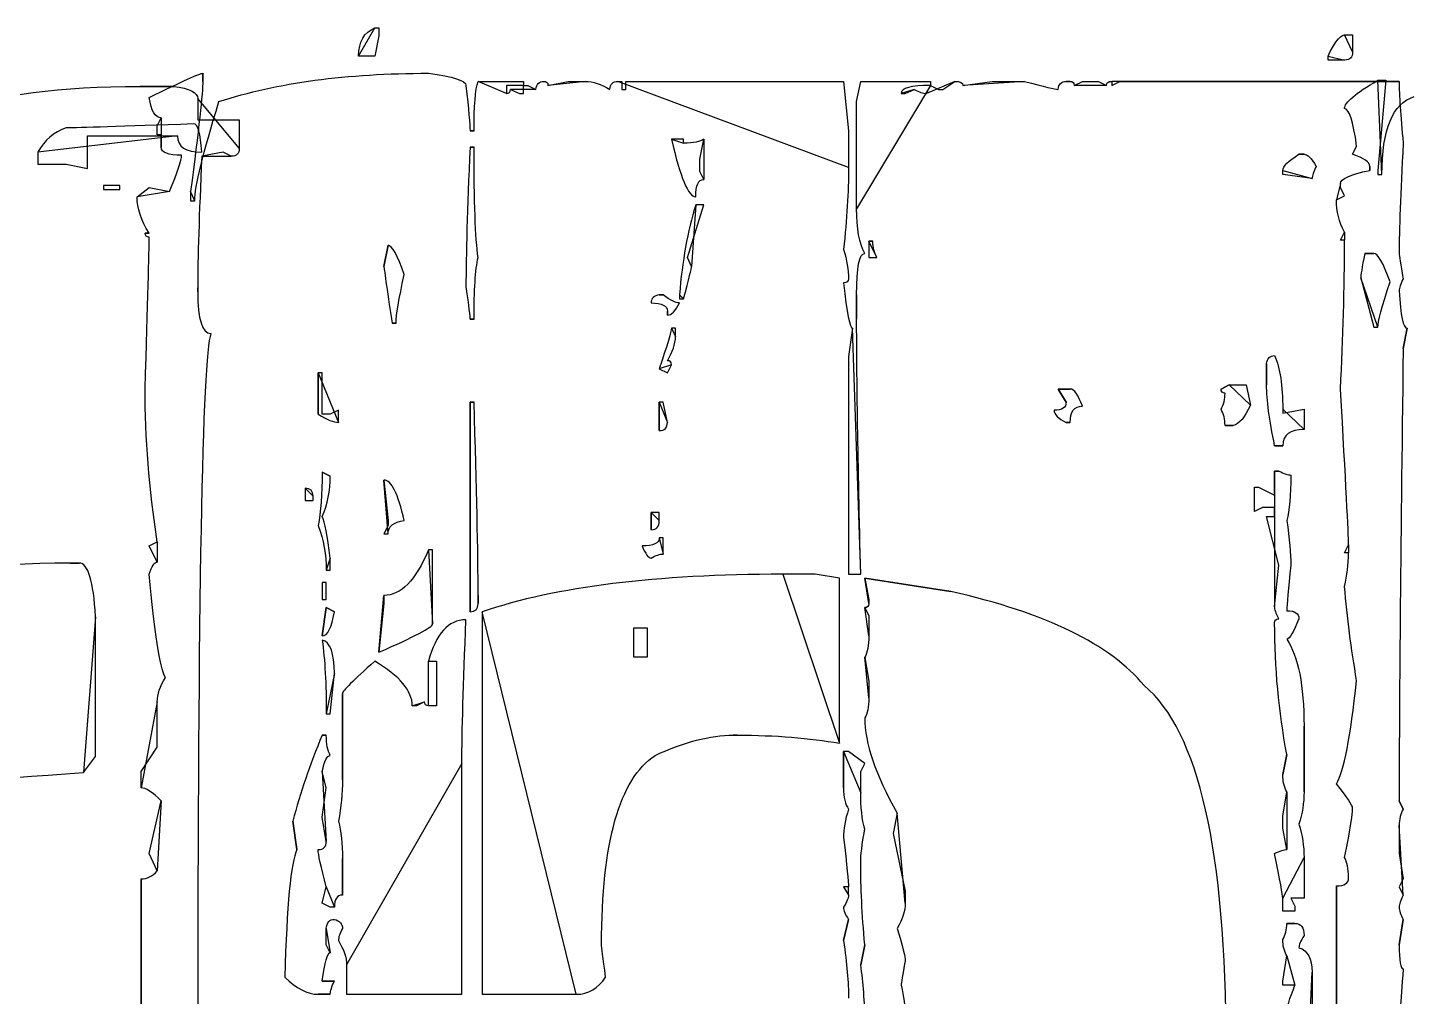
# Model space of a CAD drawing. Extents: x 22 to 258, y 18 to 262.
# Drawn here: x 55.17 to 66.27, y 103.74 to 111.51 of the extents above; entities that cross this region are included whole.
import ezdxf

# ---------------------------------------------------------------- set-up
doc = ezdxf.new("R2010")
doc.units = 0
doc.layers.add('engrave', color=7, linetype='CONTINUOUS')

msp = doc.modelspace()

# ---------------------------------------------------------------- linework, layer by layer
at = {"layer": 'engrave', "color": 7}
for points in [[(57.955402, 111.509699), (57.987865, 111.509699), (57.987865, 111.444775), (57.955402, 111.282463), (57.825553, 111.282463)], [(57.955402, 111.509699), (57.955402, 111.509699)], [(65.730107, 111.452893), (65.795032, 111.452893), (65.795032, 111.314926)], [(65.730107, 111.452893), (65.730107, 111.452893)], [(65.730107, 111.250001), (65.600258, 111.250001), (65.600258, 111.282463)], [(56.575757, 111.144501), (56.575757, 111.079577)], [(56.575757, 111.144481), (56.575757, 111.144501)], [(56.072593, 111.038997), (56.340409, 111.038997)], [(58.783189, 111.079577), (59.148392, 111.079577), (59.148392, 111.047115), (59.010425, 111.047115), (59.010425, 110.98219)], [(59.042887, 111.014653), (59.11593, 110.98219), (59.148392, 110.98219), (59.148392, 111.047115), (59.180854, 111.047115), (59.245779, 111.014653)], [(59.343165, 111.047115), (59.505477, 111.079577), (59.643439, 111.079577)], [(59.903136, 111.079577), (59.935599, 111.079577), (59.935599, 111.014653), (59.968061, 111.014653), (59.968061, 111.079577), (61.712909, 111.079577), (61.753473, 110.681912), (61.753473, 110.389752)], [(61.818408, 110.057017), (61.818408, 110.917266), (61.85087, 111.079577), (62.410847, 111.079577), (62.410847, 111.047115)], [(62.378384, 110.98219), (62.410847, 111.047115), (62.475771, 111.014653), (62.508233, 111.014653), (62.60562, 111.079577)], [(62.670544, 111.047115), (62.905893, 111.079577), (63.165591, 111.079577)], [(63.498331, 111.079577), (63.530794, 111.079577)], [(63.563256, 111.047115), (63.62818, 111.079577), (63.758029, 111.079577), (63.822954, 111.047115)], [(63.863519, 111.079577), (63.863519, 111.047115), (63.928443, 111.079577), (66.168337, 111.079577)], [(65.997903, 111.087706), (66.062827, 111.087706), (65.997903, 110.365423), (65.997903, 110.332961), (66.030365, 110.332961)], [(56.535182, 110.94161), (56.535182, 110.771186), (56.867918, 110.771186), (56.867918, 110.54395)], [(62.175493, 110.98219), (62.207955, 110.98219), (62.280998, 111.014653)], [(55.48016, 110.706261), (55.48016, 110.706261)], [(56.243022, 110.552042), (56.243022, 110.649429), (56.21056, 110.649429), (56.21056, 110.722472), (56.243022, 110.787396)], [(55.252924, 110.511488), (55.252924, 110.414101), (55.48016, 110.414101), (55.650584, 110.381639), (55.650584, 110.641337), (56.372871, 110.641337)], [(58.718265, 110.681912), (58.750727, 110.681912)], [(60.43065, 110.584525), (60.43065, 110.616988), (60.333264, 110.616988), (60.333264, 110.616988)], [(60.592961, 110.292365), (60.560499, 110.35729), (60.560499, 110.454676), (60.592961, 110.616988)], [(56.802993, 110.479026), (56.738069, 110.511488), (56.567644, 110.479026)], [(58.750727, 110.552063), (58.718265, 110.552063), (58.718265, 110.552063)], [(65.364899, 110.495257), (65.36491, 110.495257)], [(65.36491, 110.495257), (65.405475, 110.495257)], [(65.795011, 110.495272), (65.827473, 110.560197)], [(65.470399, 110.300483), (65.235051, 110.332946), (65.235051, 110.365408)], [(65.932978, 110.365423), (65.932978, 110.397886)], [(55.780433, 110.243672), (55.780433, 110.21121), (55.910282, 110.21121), (55.910282, 110.243672), (55.780433, 110.243672), (55.780433, 110.243672)], [(65.665162, 110.13007), (65.730087, 110.162532), (65.697624, 110.227456), (65.697624, 110.259919)], [(56.048249, 110.154383), (56.145635, 110.22742), (56.307947, 110.194958)], [(56.478371, 110.194979), (56.478371, 110.121941), (56.510833, 110.121941)], [(60.495575, 109.594427), (60.463113, 109.66747), (60.592961, 110.089479), (60.528037, 110.089479), (60.528037, 110.089479)], [(56.113173, 109.862222), (56.145635, 109.862222)], [(65.730087, 109.805447), (65.697624, 109.805447), (65.730087, 109.870372)], [(58.060907, 109.764857), (58.028445, 109.594427)], [(58.060907, 109.764857), (58.060907, 109.764857)], [(61.915795, 109.797319), (61.915795, 109.66747), (61.980719, 109.66747)], [(61.948257, 109.797319), (61.915795, 109.797319), (61.915795, 109.797319)], [(65.965461, 109.699932), (65.892419, 109.699932), (65.892419, 109.699932)], [(65.859956, 109.505159), (65.965461, 109.107494), (65.997923, 109.107494)], [(56.535182, 109.424003), (56.535182, 109.391541)], [(60.268339, 109.367192), (60.235877, 109.367192)], [(60.398188, 109.367192), (60.398188, 109.334729), (60.43065, 109.334729)], [(61.818408, 109.172418), (61.818408, 109.367192)], [(60.170952, 109.302267), (60.170952, 109.302267)], [(58.093369, 109.139956), (58.125832, 109.139956)], [(58.718265, 109.172418), (58.750727, 109.172418)], [(60.300801, 109.237343), (60.300801, 109.20488)], [(60.365726, 109.034456), (60.365726, 109.099381), (60.333264, 109.099381), (60.333264, 109.099381)], [(61.785946, 109.099381), (61.753484, 108.872145), (61.753484, 107.127297), (61.85087, 107.127297)], [(66.233262, 109.099381), (66.200799, 108.93707)], [(60.235877, 108.774758), (60.300801, 108.742296), (60.333264, 108.807221)], [(65.105212, 108.644909), (65.105212, 108.815334)], [(65.170136, 108.880258), (65.170136, 108.880258)], [(57.500931, 108.742296), (57.500931, 108.409556)], [(57.663242, 108.344631), (57.663242, 108.442018), (57.598318, 108.409556), (57.533393, 108.409556), (57.533393, 108.742296), (57.500931, 108.742296), (57.500931, 108.742296)], [(63.433407, 108.612447), (63.498331, 108.506942)], [(63.530794, 108.612447), (63.433407, 108.612447), (63.433407, 108.612447)], [(64.740009, 108.612447), (64.804934, 108.644909), (64.804934, 108.644909)], [(64.804934, 108.644909), (64.942901, 108.644909), (64.975363, 108.482598)], [(58.718265, 108.506942), (58.718265, 106.827024)], [(58.750727, 108.506942), (58.718265, 108.506942), (58.718265, 108.506942)], [(60.235877, 108.506942), (60.235877, 108.279707)], [(60.300801, 108.344631), (60.268339, 108.506942), (60.235877, 108.506942), (60.235877, 108.506942)], [(65.235061, 108.450136), (65.235061, 108.417674), (65.405485, 108.450136), (65.405485, 108.287825)], [(63.498331, 108.344631), (63.530794, 108.344631)], [(64.837396, 108.320287), (64.772472, 108.320287)], [(65.235061, 108.157976), (65.170136, 108.157976)], [(57.598318, 107.914509), (57.533393, 107.946971), (57.533393, 107.946971)], [(65.170136, 106.86761), (65.202599, 107.20035), (65.105212, 107.589897), (65.170136, 107.589897), (65.170136, 107.662935), (65.07275, 107.662935), (65.007825, 107.630472), (65.007825, 107.825246), (65.040288, 107.825246), (65.170136, 107.760321), (65.170136, 107.955095), (65.170136, 107.955084)], [(65.170136, 107.955084), (65.202599, 107.955084)], [(57.395431, 107.817122), (57.395431, 107.719736), (57.460356, 107.719736), (57.460356, 107.752198)], [(57.395431, 107.817122), (57.395431, 107.817122)], [(58.028445, 107.882063), (58.028445, 107.882047)], [(58.028445, 107.882047), (58.060907, 107.557425), (58.060907, 107.51686), (58.028445, 107.451935), (58.060907, 107.451935)], [(60.170952, 107.622349), (60.170952, 107.484382)], [(60.235877, 107.557425), (60.235877, 107.622349), (60.170952, 107.622349), (60.170952, 107.622349)], [(56.21056, 107.224663), (56.145635, 107.354512), (56.21056, 107.386975)], [(60.268339, 107.289609), (60.268339, 107.419458), (60.235877, 107.419458), (60.235877, 107.419458)], [(65.762549, 107.297742), (65.730087, 107.297742), (65.762549, 107.362667)], [(57.565856, 107.15976), (57.598318, 107.15976), (57.598318, 107.257146)], [(58.418007, 106.729638), (58.418007, 107.322071), (58.385545, 107.322071), (58.38553, 107.322071)], [(55.585659, 107.216571), (55.512622, 107.216571)], [(57.533393, 107.062373), (57.533393, 106.924411), (57.565856, 106.924411), (57.565856, 107.062373), (57.533393, 107.062373), (57.533393, 107.062373)], [(61.680446, 105.772002), (61.680446, 107.094835), (61.485673, 107.127297), (61.225975, 107.127297)], [(61.883333, 107.094835), (61.915795, 106.924411), (61.915795, 106.891949)], [(62.573158, 106.989325), (61.883333, 107.094825), (61.883333, 107.094835)], [(58.028445, 106.956873), (58.028445, 106.891949), (57.98788, 106.502402)], [(58.783189, 106.891949), (58.783189, 106.956873)], [(57.565856, 106.859487), (57.533393, 106.632251)], [(57.63078, 106.827024), (57.565856, 106.859487), (57.565856, 106.859487)], [(58.815652, 106.827024), (58.815652, 103.759343), (59.570401, 103.759343)], [(58.815652, 106.827024), (58.815652, 106.827024)], [(61.883333, 106.859487), (61.915795, 106.794562), (61.915795, 106.632251)], [(55.618122, 105.536648), (55.715508, 105.666497), (55.715508, 106.786444)], [(60.032985, 106.697175), (60.13849, 106.697175), (60.13849, 106.461822), (60.032985, 106.461822), (60.032985, 106.697175), (60.032985, 106.697175)], [(57.533393, 106.599789), (57.533393, 106.599789)], [(58.38553, 106.429359), (58.450454, 106.429359), (58.450454, 106.072275), (58.38553, 106.072275)], [(58.38553, 106.429359), (58.38553, 106.429359)], [(61.883333, 106.461822), (61.915795, 106.267048), (61.915795, 106.137199)], [(57.565856, 106.00735), (57.598318, 106.00735), (57.63078, 106.331973)], [(57.695704, 106.169661), (57.695704, 105.479842)], [(56.080711, 105.414896), (56.080711, 105.544745), (56.21056, 105.739519), (56.21056, 106.104716)], [(58.353067, 106.104737), (58.288143, 106.072275), (58.255681, 106.072275)], [(57.565856, 105.836926), (57.533393, 105.836926)], [(60.82831, 105.836926), (60.860772, 105.836926)], [(65.405485, 105.909964), (65.405485, 105.382455)], [(61.712909, 105.707077), (61.712909, 105.414917)], [(61.85087, 105.374337), (61.85087, 105.544766), (61.883333, 105.609691), (61.753484, 105.707077), (61.712919, 105.707077), (61.712909, 105.707077)], [(57.728167, 103.994692), (57.728167, 103.759343), (58.65334, 103.759343), (58.65334, 105.609691)], [(65.235061, 105.520427), (65.267523, 105.682738)], [(57.565856, 104.98479), (57.533393, 105.179563), (57.565856, 105.414917), (57.533393, 105.544766)], [(65.267523, 104.919876), (65.235061, 105.090305), (65.235061, 105.187692), (65.267523, 105.382465)], [(56.21056, 104.749421), (56.145635, 104.887382), (56.243022, 105.309392)], [(66.168337, 105.309412), (66.200799, 105.244488)], [(57.298045, 105.147101), (57.330507, 104.919865)], [(62.143031, 105.212026), (62.110568, 105.049714), (62.207955, 104.58713), (62.207955, 104.489743)], [(66.168337, 105.114639), (66.168337, 104.887403), (66.200799, 104.684517), (66.168337, 104.619592), (66.200799, 104.554668)], [(57.695704, 104.846828), (57.695704, 104.554668)], [(65.405485, 104.854941), (65.405485, 104.530319), (65.299985, 104.530319), (65.332448, 104.465394), (65.332448, 104.424829), (65.235061, 104.424829), (65.235061, 104.530329)], [(56.080711, 103.037035), (56.080711, 104.684496)], [(57.63078, 104.457281), (57.598318, 104.457281), (57.533393, 104.489743), (57.565856, 104.619592)], [(61.753473, 104.619592), (61.712909, 104.619592), (61.753473, 104.554668)], [(65.665162, 103.077652), (65.665162, 104.627721)], [(61.753473, 104.359895), (61.712909, 104.189465)], [(66.200799, 104.359895), (66.168337, 104.157003)], [(57.598318, 104.092079), (57.565856, 104.157003), (57.565856, 104.286852)], [(65.267523, 104.327432), (65.332448, 104.327432)], [(65.267534, 104.327432), (65.267523, 104.327432)], [(61.85087, 103.994692), (61.883333, 104.157003)], [(65.332458, 103.832381), (65.235071, 103.832381), (65.235071, 103.864843), (65.267534, 104.067734)], [(65.47042, 103.937886), (65.47042, 103.572683), (65.437958, 103.239947)], [(57.63078, 103.864843), (57.533393, 103.864843)], [(57.500931, 103.759343), (57.598318, 103.759343)]]:
    msp.add_lwpolyline(points, close=True, dxfattribs=at)
for points in [[(57.825553, 111.282463), (57.825553, 111.396083), (57.868836, 111.471828), (57.955402, 111.509699)], [(65.600258, 111.282463), (65.643541, 111.385262), (65.686824, 111.442072), (65.730107, 111.452893)], [(65.795032, 111.314926), (65.795032, 111.271643), (65.77339, 111.250001), (65.730107, 111.250001)], [(56.145635, 110.949707), (56.410742, 111.079556), (56.554116, 111.144481), (56.575757, 111.144481)], [(56.705606, 110.917266), (57.170898, 111.068756), (57.730873, 111.144501), (58.38553, 111.144501)], [(58.38553, 111.144501), (58.585712, 111.117458), (58.685803, 111.084996), (58.685803, 111.047115)], [(54.563099, 110.844223), (54.931004, 110.974072), (55.434169, 111.038997), (56.072593, 111.038997)], [(56.340409, 111.038997), (56.470258, 111.022757), (56.535182, 110.990295), (56.535182, 110.94161)], [(56.575757, 111.079577), (56.575757, 110.993011), (56.543295, 110.698145), (56.478371, 110.194979)], [(58.685803, 111.047115), (58.707444, 110.852341), (58.718265, 110.730607), (58.718265, 110.681912)], [(58.750727, 110.681912), (58.750727, 110.882098), (58.761548, 111.014653), (58.783189, 111.079577)], [(59.245779, 111.014653), (59.25118, 111.057936), (59.272822, 111.079577), (59.310703, 111.079577)], [(59.310703, 111.079577), (59.332345, 111.079577), (59.343165, 111.068756), (59.343165, 111.047115)], [(59.643439, 111.079577), (59.702954, 111.079577), (59.767879, 111.057936), (59.838212, 111.014653)], [(59.838212, 111.014653), (59.843614, 111.057936), (59.865255, 111.079577), (59.903136, 111.079577)], [(62.410847, 111.047115), (62.253944, 111.047115), (62.175493, 111.025473), (62.175493, 110.98219)], [(62.60562, 111.079577), (62.648903, 111.079577), (62.670544, 111.068756), (62.670544, 111.047115)], [(63.165591, 111.079577), (63.322493, 111.036294), (63.411765, 111.014653), (63.433407, 111.014653)], [(63.433407, 111.014653), (63.438809, 111.057936), (63.46045, 111.079577), (63.498331, 111.079577)], [(63.530794, 111.079577), (63.552435, 111.079577), (63.563256, 111.068756), (63.563256, 111.047115)], [(63.822954, 111.047115), (63.822954, 111.068756), (63.836475, 111.079577), (63.863519, 111.079577)], [(65.730087, 110.86047), (65.730087, 110.909165), (65.819359, 110.98491), (65.997903, 111.087706)], [(66.168337, 111.079577), (66.168337, 110.97137), (66.179158, 110.806352), (66.200799, 110.584525)], [(56.243022, 110.787396), (56.194327, 110.787396), (56.161865, 110.8415), (56.145635, 110.949707)], [(56.510833, 110.121941), (56.510833, 110.235557), (56.575757, 110.500665), (56.705606, 110.917266)], [(59.010425, 110.98219), (59.032066, 110.98219), (59.042887, 110.993011), (59.042887, 111.014653)], [(62.280998, 111.014653), (62.318869, 110.993011), (62.351331, 110.98219), (62.378384, 110.98219)], [(66.030365, 110.332961), (66.030365, 110.695454), (66.116931, 110.903753), (66.290063, 110.957857)], [(65.827473, 110.560197), (65.80043, 110.760379), (65.767968, 110.86047), (65.730087, 110.86047)], [(55.48016, 110.706261), (55.382773, 110.673816), (55.307028, 110.608892), (55.252924, 110.511488)], [(56.50272, 110.738724), (55.923808, 110.717082), (55.582955, 110.706261), (55.48016, 110.706261)], [(56.567644, 110.511488), (56.556841, 110.662978), (56.5352, 110.738724), (56.50272, 110.738724)], [(56.372871, 110.641337), (56.372871, 110.554771), (56.437796, 110.511488), (56.567644, 110.511488)], [(60.333264, 110.616988), (60.403597, 110.308598), (60.468521, 110.154403), (60.528037, 110.154403)], [(60.592961, 110.616988), (60.565918, 110.595346), (60.511815, 110.584525), (60.43065, 110.584525)], [(66.200799, 110.584525), (66.179158, 110.178749), (66.168337, 109.883885), (66.168337, 109.699932)], [(56.405333, 110.487118), (56.297126, 110.487118), (56.243022, 110.508759), (56.243022, 110.552042)], [(56.307947, 110.194958), (56.372871, 110.35186), (56.405333, 110.449247), (56.405333, 110.487118)], [(56.567644, 110.479026), (56.546003, 110.008322), (56.535182, 109.656647), (56.535182, 109.424003)], [(56.867918, 110.54395), (56.867918, 110.500667), (56.846276, 110.479026), (56.802993, 110.479026)], [(58.718265, 110.552063), (58.696623, 110.054309), (58.685803, 109.680993), (58.685803, 109.432116)], [(58.783189, 109.66747), (58.761548, 109.81896), (58.750727, 110.113825), (58.750727, 110.552063)], [(65.235051, 110.365408), (65.235051, 110.397853), (65.278334, 110.441136), (65.364899, 110.495257)], [(65.405475, 110.495257), (65.432518, 110.495257), (65.46498, 110.462795), (65.502861, 110.39787)], [(65.932978, 110.397886), (65.932978, 110.430331), (65.886989, 110.462793), (65.795011, 110.495272)], [(61.753473, 110.389752), (61.753473, 110.194979), (61.739952, 109.975859), (61.712909, 109.732394)], [(65.502861, 110.39787), (65.48122, 110.354587), (65.470399, 110.322125), (65.470399, 110.300483)], [(65.697624, 110.259919), (65.697624, 110.297793), (65.776076, 110.332961), (65.932978, 110.365423)], [(60.528037, 110.154403), (60.528037, 110.246378), (60.549678, 110.292365), (60.592961, 110.292365)], [(56.145635, 109.862222), (56.080711, 109.965018), (56.048249, 110.062404), (56.048249, 110.154383)], [(60.528037, 110.089479), (60.463113, 109.878473), (60.41983, 109.63771), (60.398188, 109.367192)], [(61.883333, 109.699932), (61.84005, 109.781086), (61.818408, 109.900114), (61.818408, 110.057017)], [(65.730087, 109.870372), (65.686804, 109.951529), (65.665162, 110.038095), (65.665162, 110.13007)], [(56.145635, 109.82976), (56.123994, 109.82976), (56.113173, 109.840581), (56.113173, 109.862222)], [(56.113173, 108.612426), (56.134815, 109.315775), (56.145635, 109.721553), (56.145635, 109.82976)], [(65.697624, 108.612463), (65.719266, 109.023651), (65.730087, 109.421313), (65.730087, 109.805447)], [(58.190756, 109.529503), (58.136652, 109.686405), (58.093369, 109.764857), (58.060907, 109.764857)], [(61.712909, 109.732394), (61.739952, 109.645828), (61.753473, 109.567377), (61.753473, 109.49704)], [(61.818408, 109.367192), (61.818408, 109.589019), (61.84005, 109.699932), (61.883333, 109.699932)], [(61.980719, 109.66747), (61.959078, 109.705341), (61.948257, 109.748624), (61.948257, 109.797319)], [(65.892419, 109.699932), (65.870777, 109.586313), (65.859956, 109.521388), (65.859956, 109.505159)], [(66.09531, 109.472696), (66.041206, 109.624187), (65.997923, 109.699932), (65.965461, 109.699932)], [(66.168337, 109.699932), (66.168337, 109.683692), (66.179158, 109.616062), (66.200799, 109.49704)], [(58.028445, 109.594427), (58.028445, 109.583624), (58.050086, 109.432133), (58.093369, 109.139956)], [(58.750727, 109.172418), (58.750727, 109.405066), (58.761548, 109.570083), (58.783189, 109.66747)], [(60.43065, 109.334729), (60.473933, 109.49704), (60.495575, 109.583606), (60.495575, 109.594427)], [(58.125832, 109.139956), (58.125832, 109.20488), (58.147473, 109.334729), (58.190756, 109.529503)], [(61.753473, 109.49704), (61.753473, 109.475399), (61.739952, 109.464578), (61.712909, 109.464578)], [(65.997923, 109.107494), (65.997923, 109.150777), (66.030386, 109.272511), (66.09531, 109.472696)], [(66.200799, 109.49704), (66.179158, 109.453758), (66.168337, 109.421295), (66.168337, 109.399654)], [(56.535182, 109.391541), (56.535182, 109.169714), (56.570349, 109.0588), (56.640682, 109.0588)], [(58.685803, 109.432116), (58.707444, 109.275217), (58.718265, 109.188651), (58.718265, 109.172418)], [(60.235877, 109.367192), (60.192594, 109.36179), (60.170952, 109.340148), (60.170952, 109.302267)], [(60.398188, 109.302267), (60.365743, 109.302267), (60.32246, 109.323909), (60.268339, 109.367192)], [(61.712909, 109.464578), (61.739952, 109.221113), (61.764298, 109.099381), (61.785946, 109.099381)], [(66.168337, 109.399654), (66.179141, 109.199472), (66.200782, 109.099381), (66.233262, 109.099381)], [(60.170952, 109.302267), (60.257518, 109.302267), (60.300801, 109.280626), (60.300801, 109.237343)], [(60.300801, 109.20488), (60.333246, 109.20488), (60.365709, 109.237343), (60.398188, 109.302267)], [(61.85087, 107.127297), (61.829229, 108.03624), (61.818408, 108.717947), (61.818408, 109.172418)], [(56.640682, 109.0588), (56.570349, 108.853206), (56.535182, 106.962282), (56.535182, 103.386028)], [(60.333264, 109.099381), (60.333264, 109.077739), (60.300801, 108.969532), (60.235877, 108.774758)], [(60.300801, 108.839683), (60.344084, 108.910016), (60.365726, 108.97494), (60.365726, 109.034456)], [(66.200799, 108.93707), (66.179158, 107.254442), (66.168337, 106.045223), (66.168337, 105.309412)], [(60.333264, 108.807221), (60.333264, 108.828862), (60.322443, 108.839683), (60.300801, 108.839683)], [(65.105212, 108.815334), (65.110614, 108.858617), (65.132255, 108.880258), (65.170136, 108.880258)], [(65.170136, 108.880258), (65.213419, 108.782871), (65.235061, 108.639497), (65.235061, 108.450136)], [(56.21056, 107.386975), (56.145635, 107.814396), (56.113173, 108.22288), (56.113173, 108.612426)], [(63.62818, 108.47448), (63.595735, 108.566458), (63.563273, 108.612447), (63.530794, 108.612447)], [(64.772472, 108.579985), (64.75083, 108.579985), (64.740009, 108.590806), (64.740009, 108.612447)], [(64.740009, 108.450136), (64.761651, 108.488007), (64.772472, 108.53129), (64.772472, 108.579985)], [(65.170136, 108.157976), (65.126853, 108.36357), (65.105212, 108.525881), (65.105212, 108.644909)], [(65.762549, 107.362667), (65.762549, 107.449233), (65.740907, 107.865831), (65.697624, 108.612463)], [(58.783189, 106.956873), (58.783189, 107.297725), (58.772369, 107.814415), (58.750727, 108.506942)], [(63.498331, 108.506942), (63.498331, 108.463659), (63.465869, 108.442018), (63.400945, 108.442018)], [(63.530794, 108.344631), (63.530794, 108.431197), (63.563256, 108.47448), (63.62818, 108.47448)], [(64.975363, 108.482598), (64.93208, 108.385212), (64.886091, 108.331108), (64.837396, 108.320287)], [(57.500931, 108.409556), (57.571268, 108.366273), (57.625371, 108.344631), (57.663242, 108.344631)], [(63.400945, 108.442018), (63.400945, 108.409573), (63.433407, 108.377111), (63.498331, 108.344631)], [(64.772472, 108.320287), (64.772472, 108.368979), (64.761651, 108.412262), (64.740009, 108.450136)], [(60.235877, 108.279707), (60.27916, 108.279707), (60.300801, 108.301348), (60.300801, 108.344631)], [(65.405485, 108.287825), (65.291869, 108.287825), (65.235061, 108.244542), (65.235061, 108.157976)], [(57.533393, 107.946971), (57.533393, 107.768427), (57.522573, 107.625052), (57.500931, 107.516844)], [(57.533393, 107.589887), (57.576676, 107.687274), (57.598318, 107.795481), (57.598318, 107.914509)], [(65.202599, 107.955084), (65.245882, 107.933443), (65.278344, 107.922622), (65.299985, 107.922622)], [(65.299985, 107.922622), (65.299985, 107.760311), (65.289165, 107.638578), (65.267523, 107.557425)], [(57.460356, 107.752198), (57.460356, 107.795481), (57.438714, 107.817122), (57.395431, 107.817122)], [(58.190756, 107.55744), (58.142061, 107.773855), (58.087957, 107.882063), (58.028445, 107.882063)], [(57.598318, 107.257146), (57.576676, 107.43569), (57.555035, 107.546604), (57.533393, 107.589887)], [(57.500931, 107.516844), (57.544214, 107.403228), (57.565856, 107.2842), (57.565856, 107.15976)], [(58.060907, 107.451935), (58.060907, 107.511451), (58.10419, 107.546619), (58.190756, 107.55744)], [(60.170952, 107.484382), (60.214235, 107.484382), (60.235877, 107.50873), (60.235877, 107.557425)], [(65.267523, 107.557425), (65.289165, 107.411343), (65.299985, 107.292315), (65.299985, 107.20034)], [(60.235877, 107.419458), (60.235877, 107.376175), (60.189888, 107.354533), (60.09791, 107.354533)], [(58.38553, 107.322071), (58.282731, 107.078606), (58.163703, 106.956873), (58.028445, 106.956873)], [(60.09791, 107.354533), (60.124953, 107.289609), (60.149301, 107.257146), (60.170952, 107.257146)], [(60.170952, 107.257146), (60.208823, 107.278788), (60.241286, 107.289609), (60.268339, 107.289609)], [(65.730087, 107.029926), (65.751728, 107.116492), (65.762549, 107.205764), (65.762549, 107.297742)], [(55.512622, 107.216571), (54.841736, 107.216571), (54.325044, 107.148941), (53.962548, 107.01368)], [(55.715508, 106.786444), (55.699268, 107.073195), (55.655985, 107.216571), (55.585659, 107.216571)], [(56.145635, 107.127277), (56.167277, 107.192201), (56.188918, 107.224663), (56.21056, 107.224663)], [(65.299985, 107.20034), (65.278344, 107.005567), (65.267523, 106.883832), (65.267523, 106.835137)], [(56.275484, 106.29949), (56.232201, 106.386056), (56.188918, 106.661985), (56.145635, 107.127277)], [(61.225975, 107.127297), (60.214234, 107.127297), (59.410793, 107.027206), (58.815652, 106.827024)], [(65.827473, 106.275182), (65.78419, 106.529468), (65.751728, 106.781049), (65.730087, 107.029926)], [(64.123227, 106.234576), (63.852708, 106.56461), (63.336019, 106.816193), (62.573158, 106.989325)], [(57.533393, 106.632251), (57.576676, 106.632251), (57.609139, 106.697175), (57.63078, 106.827024)], [(58.718265, 106.827024), (58.761548, 106.827024), (58.783189, 106.848666), (58.783189, 106.891949)], [(61.915795, 106.891949), (61.915795, 106.870307), (61.904974, 106.859487), (61.883333, 106.859487)], [(65.202599, 106.770223), (65.180957, 106.813506), (65.170136, 106.845968), (65.170136, 106.86761)], [(65.267523, 106.835137), (65.332448, 106.835137), (65.36491, 106.813496), (65.36491, 106.770213)], [(57.98788, 106.502402), (58.274632, 106.626839), (58.418007, 106.702584), (58.418007, 106.729638)], [(58.685803, 106.7621), (58.545133, 106.7621), (58.445042, 106.651186), (58.38553, 106.429359)], [(58.65334, 105.609691), (58.65334, 105.858568), (58.664161, 106.242704), (58.685803, 106.7621)], [(65.170136, 106.737761), (65.170136, 106.759402), (65.180957, 106.770223), (65.202599, 106.770223)], [(65.267523, 105.682738), (65.202599, 106.029002), (65.170136, 106.380676), (65.170136, 106.737761)], [(65.36491, 106.770213), (65.321627, 106.662005), (65.289165, 106.607902), (65.267523, 106.607902)], [(57.533393, 106.599789), (57.555035, 106.442886), (57.565856, 106.245407), (57.565856, 106.00735)], [(57.63078, 106.331973), (57.63078, 106.494284), (57.598318, 106.583556), (57.533393, 106.599789)], [(61.915795, 106.632251), (61.915795, 106.556506), (61.904974, 106.499696), (61.883333, 106.461822)], [(65.267523, 106.607902), (65.359498, 106.467232), (65.405485, 106.234586), (65.405485, 105.909964)], [(57.955402, 106.429359), (57.78227, 106.277869), (57.695704, 106.191303), (57.695704, 106.169661)], [(58.255681, 106.072275), (58.255681, 106.191303), (58.155588, 106.310331), (57.955402, 106.429359)], [(56.21056, 106.104716), (56.21056, 106.164232), (56.232201, 106.229157), (56.275484, 106.29949)], [(65.665162, 105.447395), (65.724678, 105.544782), (65.778782, 105.820711), (65.827473, 106.275182)], [(61.915795, 106.137199), (61.915795, 106.061454), (61.904974, 106.00735), (61.883333, 105.974888)], [(64.78059, 103.337324), (64.78059, 104.906332), (64.561469, 105.872082), (64.123227, 106.234576)], [(58.38553, 106.072275), (58.363888, 106.072275), (58.353067, 106.083096), (58.353067, 106.104737)], [(61.883333, 105.974888), (61.883333, 105.774706), (61.969899, 105.520419), (62.143031, 105.212026)], [(57.533393, 105.836926), (57.436007, 105.604278), (57.357557, 105.374337), (57.298045, 105.147101)], [(57.598318, 105.674615), (57.576676, 105.712486), (57.565856, 105.76659), (57.565856, 105.836926)], [(60.203415, 105.674615), (60.436059, 105.782822), (60.644357, 105.836926), (60.82831, 105.836926)], [(60.860772, 105.836926), (61.169165, 105.836926), (61.44239, 105.815285), (61.680446, 105.772002)], [(57.533393, 105.544766), (57.549633, 105.631332), (57.571275, 105.674615), (57.598318, 105.674615)], [(59.773287, 104.157003), (59.773287, 104.97938), (59.916663, 105.48525), (60.203415, 105.674615)], [(53.962548, 105.333762), (54.281761, 105.420328), (54.833619, 105.487956), (55.618122, 105.536648)], [(57.695704, 105.479842), (57.695704, 105.371634), (57.684884, 105.260721), (57.663242, 105.147101)], [(65.267523, 105.382465), (65.245882, 105.420336), (65.235061, 105.466323), (65.235061, 105.520427)], [(56.243022, 105.309392), (56.172686, 105.379728), (56.118582, 105.414896), (56.080711, 105.414896)], [(61.712909, 105.414917), (61.712909, 105.339172), (61.72643, 105.282362), (61.753473, 105.244488)], [(61.883333, 105.082177), (61.861691, 105.163334), (61.85087, 105.260721), (61.85087, 105.374337)], [(65.405485, 105.382455), (65.405485, 105.295889), (65.391963, 105.209323), (65.36492, 105.122757)], [(65.795011, 105.252622), (65.795011, 105.274263), (65.751728, 105.339188), (65.665162, 105.447395)], [(65.730087, 104.854957), (65.77337, 105.065963), (65.795011, 105.198518), (65.795011, 105.252622)], [(57.663242, 105.147101), (57.684884, 105.065947), (57.695704, 104.965856), (57.695704, 104.846828)], [(61.753473, 105.244488), (61.72643, 105.157922), (61.712909, 105.082177), (61.712909, 105.017252)], [(66.200799, 105.244488), (66.179158, 105.206617), (66.168337, 105.163334), (66.168337, 105.114639)], [(61.85087, 104.814366), (61.85087, 104.873878), (61.861691, 104.963148), (61.883333, 105.082177)], [(65.36492, 105.122757), (65.391963, 105.036191), (65.405485, 104.946919), (65.405485, 104.854941)], [(57.330507, 104.919865), (57.281812, 104.81707), (57.24935, 104.476217), (57.23312, 103.897305)], [(57.500931, 104.919865), (57.544214, 104.919865), (57.565856, 104.941507), (57.565856, 104.98479)], [(57.565856, 104.619592), (57.522573, 104.781904), (57.500931, 104.881995), (57.500931, 104.919865)], [(61.712909, 105.017252), (61.739952, 104.790017), (61.753473, 104.657463), (61.753473, 104.619592)], [(65.170136, 104.887414), (65.213419, 104.909055), (65.245882, 104.919876), (65.267523, 104.919876)], [(61.883333, 104.157003), (61.861691, 104.400471), (61.85087, 104.619592), (61.85087, 104.814366)], [(65.235061, 104.530329), (65.235061, 104.551971), (65.213419, 104.670999), (65.170136, 104.887414)], [(65.762549, 104.692645), (65.762549, 104.768391), (65.751728, 104.822494), (65.730087, 104.854957)], [(56.080711, 104.684496), (56.129403, 104.684496), (56.172686, 104.706138), (56.21056, 104.749421)], [(65.665162, 104.627721), (65.730087, 104.627721), (65.762549, 104.649362), (65.762549, 104.692645)], [(57.695704, 104.554668), (57.652422, 104.554668), (57.63078, 104.522206), (57.63078, 104.457281)], [(61.753473, 104.554668), (61.753473, 104.533026), (61.739952, 104.500564), (61.712909, 104.457281)], [(62.207955, 104.489743), (62.207955, 104.430228), (62.186314, 104.362597), (62.143031, 104.286852)], [(66.200799, 104.554668), (66.179158, 104.511385), (66.168337, 104.478923), (66.168337, 104.457281)], [(57.565856, 104.286852), (57.571257, 104.335547), (57.592899, 104.359895), (57.63078, 104.359895)], [(57.63078, 104.359895), (57.674063, 104.349091), (57.695704, 104.324744), (57.695704, 104.286852)], [(61.712909, 104.457281), (61.712909, 104.430238), (61.72643, 104.397776), (61.753473, 104.359895)], [(66.168337, 104.457281), (66.168337, 104.430238), (66.179158, 104.397776), (66.200799, 104.359895)], [(57.695704, 104.286852), (57.674063, 104.248981), (57.663242, 104.216519), (57.663242, 104.189465)], [(62.143031, 104.286852), (62.186314, 104.146182), (62.207955, 104.059616), (62.207955, 104.027154)], [(65.235071, 104.197583), (65.256713, 104.235454), (65.267534, 104.278737), (65.267534, 104.327432)], [(65.332448, 104.327432), (65.381139, 104.327432), (65.405485, 104.29497), (65.405485, 104.230046)], [(57.663242, 104.189465), (57.706525, 104.119132), (57.728167, 104.054208), (57.728167, 103.994692)], [(59.80575, 103.897305), (59.784108, 104.054208), (59.773287, 104.140774), (59.773287, 104.157003)], [(61.712909, 104.189465), (61.739952, 104.005513), (61.753473, 103.851318), (61.753473, 103.726881)], [(65.267534, 104.067734), (65.245892, 104.105605), (65.235071, 104.148888), (65.235071, 104.197583)], [(65.405485, 104.230046), (65.378442, 104.186763), (65.36492, 104.1543), (65.36492, 104.132659)], [(66.168337, 104.157003), (66.168337, 104.027154), (66.179158, 103.96223), (66.200799, 103.96223)], [(57.533393, 103.864843), (57.555035, 104.016333), (57.576676, 104.092079), (57.598318, 104.092079)], [(62.207955, 104.027154), (62.186314, 103.913538), (62.175493, 103.848613), (62.175493, 103.832381)], [(65.36492, 104.132659), (65.435253, 104.111017), (65.47042, 104.046093), (65.47042, 103.937886)], [(61.883333, 103.532108), (61.883333, 103.699827), (61.872512, 103.854022), (61.85087, 103.994692)], [(66.200799, 103.96223), (66.179158, 103.686302), (66.168337, 103.532108), (66.168337, 103.499645)], [(57.23312, 103.897305), (57.325095, 103.805331), (57.414365, 103.759343), (57.500931, 103.759343)], [(57.598318, 103.759343), (57.598318, 103.786386), (57.609139, 103.821553), (57.63078, 103.864843)], [(59.570401, 103.759343), (59.667788, 103.759343), (59.746237, 103.805331), (59.80575, 103.897305)], [(62.175493, 103.832381), (62.197134, 103.740406), (62.207955, 103.661957), (62.207955, 103.597032)], [(65.267534, 103.605145), (65.267534, 103.648428), (65.289175, 103.724173), (65.332458, 103.832381)]]:
    msp.add_open_spline(points, degree=3, dxfattribs=at)

doc.saveas('drawing.dxf')
